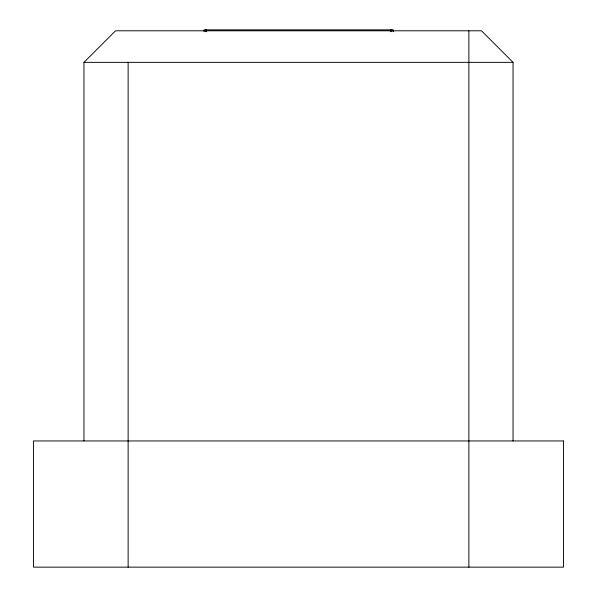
<?xml version="1.0" encoding="UTF-8"?>
<svg xmlns="http://www.w3.org/2000/svg" width="597" height="597" viewBox="0 0 597 597"><rect width="100%" height="100%" fill="white"/><g stroke="black" fill="none" stroke-linecap="round" stroke-linejoin="round"><path stroke-width="0.9" d="M83.961 440.952L83.961 62.349L115.512 30.798L481.488 30.798L513.039 62.349L513.039 440.952M83.961 62.349L513.039 62.349M468.869 30.798L468.869 567.15M393.341 31.708L393.341 29.85L204.04 29.85L204.04 31.708M391.811 29.85L391.811 31.708M390.445 29.85L390.445 31.708M206.555 29.85L206.555 31.708M205.569 29.85L205.569 31.708M128.131 62.349L128.131 567.15M563.523 440.952L33.477 440.952L33.477 567.15L563.523 567.15L563.523 440.952"/></g></svg>
